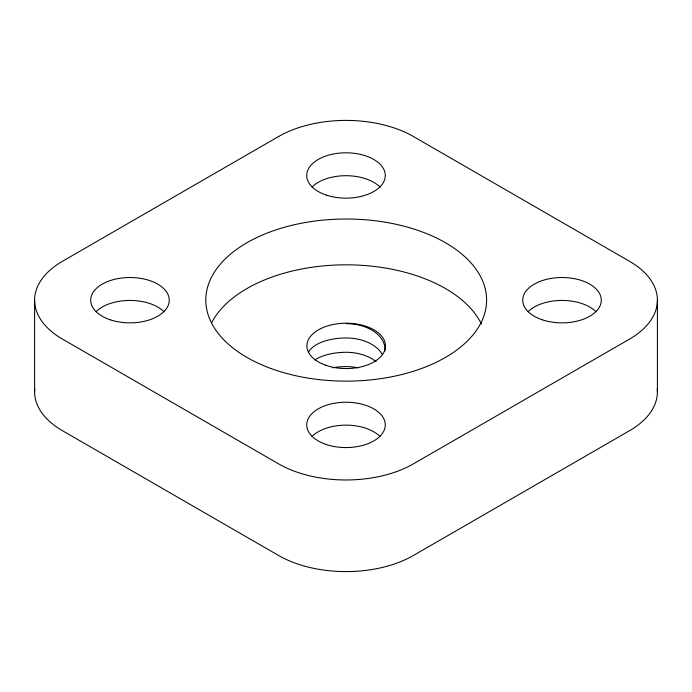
<?xml version="1.0" encoding="UTF-8"?>
<svg xmlns="http://www.w3.org/2000/svg" width="692" height="692" viewBox="0 0 692 692"><rect width="100%" height="100%" fill="white"/><g stroke="black" fill="none" stroke-linecap="round" stroke-linejoin="round"><path stroke-width="1.04" d="M657.4 300.267L657.4 391.897M34.6 300.103L34.6 391.733M34.756 388.644A95.384 55.066 0 0 0 62.341 430.632L278.556 555.468A95.384 55.066 0 0 0 413.245 555.581L629.461 430.753A95.384 55.066 0 0 0 657.262 388.817M95.972 311.755A39.28 22.672 0 0 1 163.995 311.755M311.988 436.47A39.28 22.672 0 0 1 380.012 436.47M528.005 311.755A39.28 22.672 0 0 1 596.028 311.755M311.988 187.039A39.28 22.672 0 0 1 380.012 187.039M211.787 322.446A140.407 81.068 0 0 1 347.687 264.82A140.407 81.068 0 0 1 481.442 324.098M358.188 367.859A38.752 25.812 0 0 0 346.199 366.604A38.752 18.649 0 0 0 332.679 367.772M382.252 354.278A38.752 25.812 0 0 0 346.199 337.973A38.752 18.649 0 0 0 308.641 351.986M376.085 361.639A38.752 25.812 0 0 0 346.199 352.289A38.752 18.649 0 0 0 314.825 359.978M346.199 323.657A38.752 25.812 0 0 1 384.899 351.086M278.755 136.419L62.539 261.247A95.384 55.066 0 0 0 62.341 339.011L278.556 463.839A95.384 55.066 0 0 0 413.245 463.96L629.461 339.132A95.384 55.066 0 0 0 629.659 261.368L413.444 136.532A95.384 55.066 0 0 0 278.755 136.419M110.348 319.825A39.28 22.672 0 0 0 169.263 300.19A39.28 22.672 0 0 0 110.348 280.545A39.28 22.672 0 0 0 110.348 319.825M326.365 195.109A39.28 22.672 0 0 0 385.28 175.474A39.28 22.672 0 0 0 326.365 155.838A39.28 22.672 0 0 0 326.365 195.109M542.381 319.825A39.28 22.672 0 0 0 601.296 300.19A39.28 22.672 0 0 0 542.381 280.554A39.28 22.672 0 0 0 542.381 319.825M326.365 444.541A39.28 22.672 0 0 0 385.271 424.905A39.28 22.672 0 0 0 326.365 405.27A39.28 22.672 0 0 0 326.365 444.541M270.953 368.516A140.407 81.068 0 0 0 486.485 303.477A140.407 81.068 0 0 0 281.168 228.23A140.407 81.068 0 0 0 270.953 368.516M325.5 365.16A39.28 22.672 0 0 0 385.453 346.597A39.28 22.672 0 0 0 327.636 325.897A39.28 22.672 0 0 0 325.5 365.16"/></g></svg>
